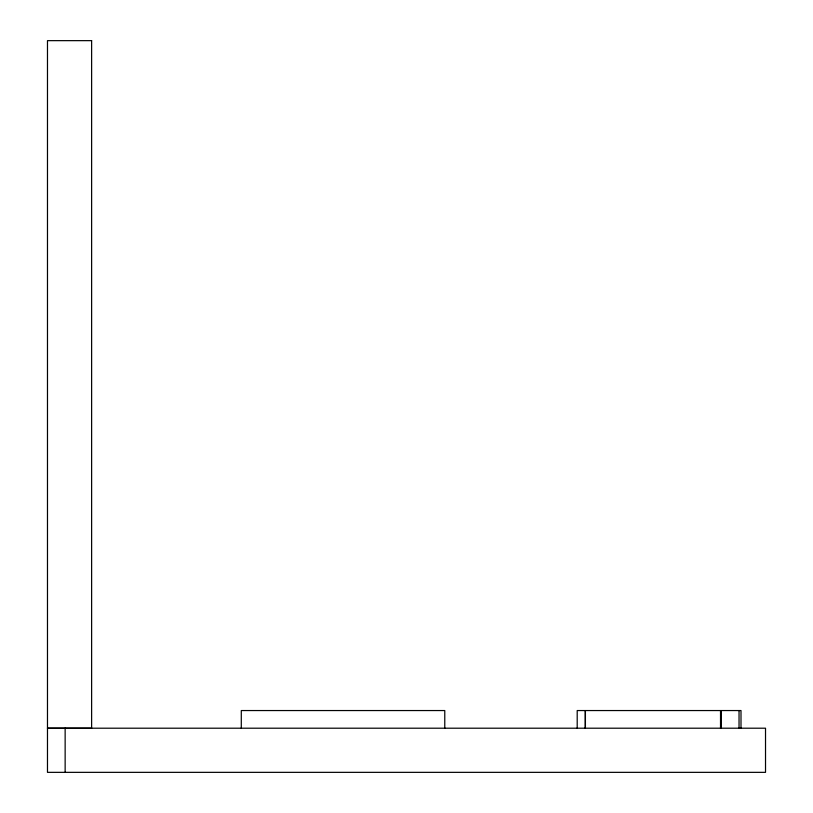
<?xml version="1.0" encoding="UTF-8"?>
<svg xmlns="http://www.w3.org/2000/svg" width="813" height="813" viewBox="0 0 813 813"><rect width="100%" height="100%" fill="white"/><g stroke="black" fill="none" stroke-linecap="round" stroke-linejoin="round"><path stroke-width="1.22" d="M740.999 728.204L740.999 710.552L577.2 710.552L577.2 728.204M739.037 710.552L739.037 728.204M721.05 710.552L721.05 728.204M720.907 710.552L720.907 728.204M720.521 710.552L720.521 728.204M585.411 710.552L585.411 728.204M585.258 710.552L585.258 728.204M444.772 728.204L444.772 710.552L241.288 710.552L241.288 728.204M65.142 728.204L65.142 772.35M91.625 40.65L47.479 40.65L47.479 772.35L765.521 772.35L765.521 728.204L47.479 728.204L91.625 728.204L91.625 40.65"/></g></svg>
